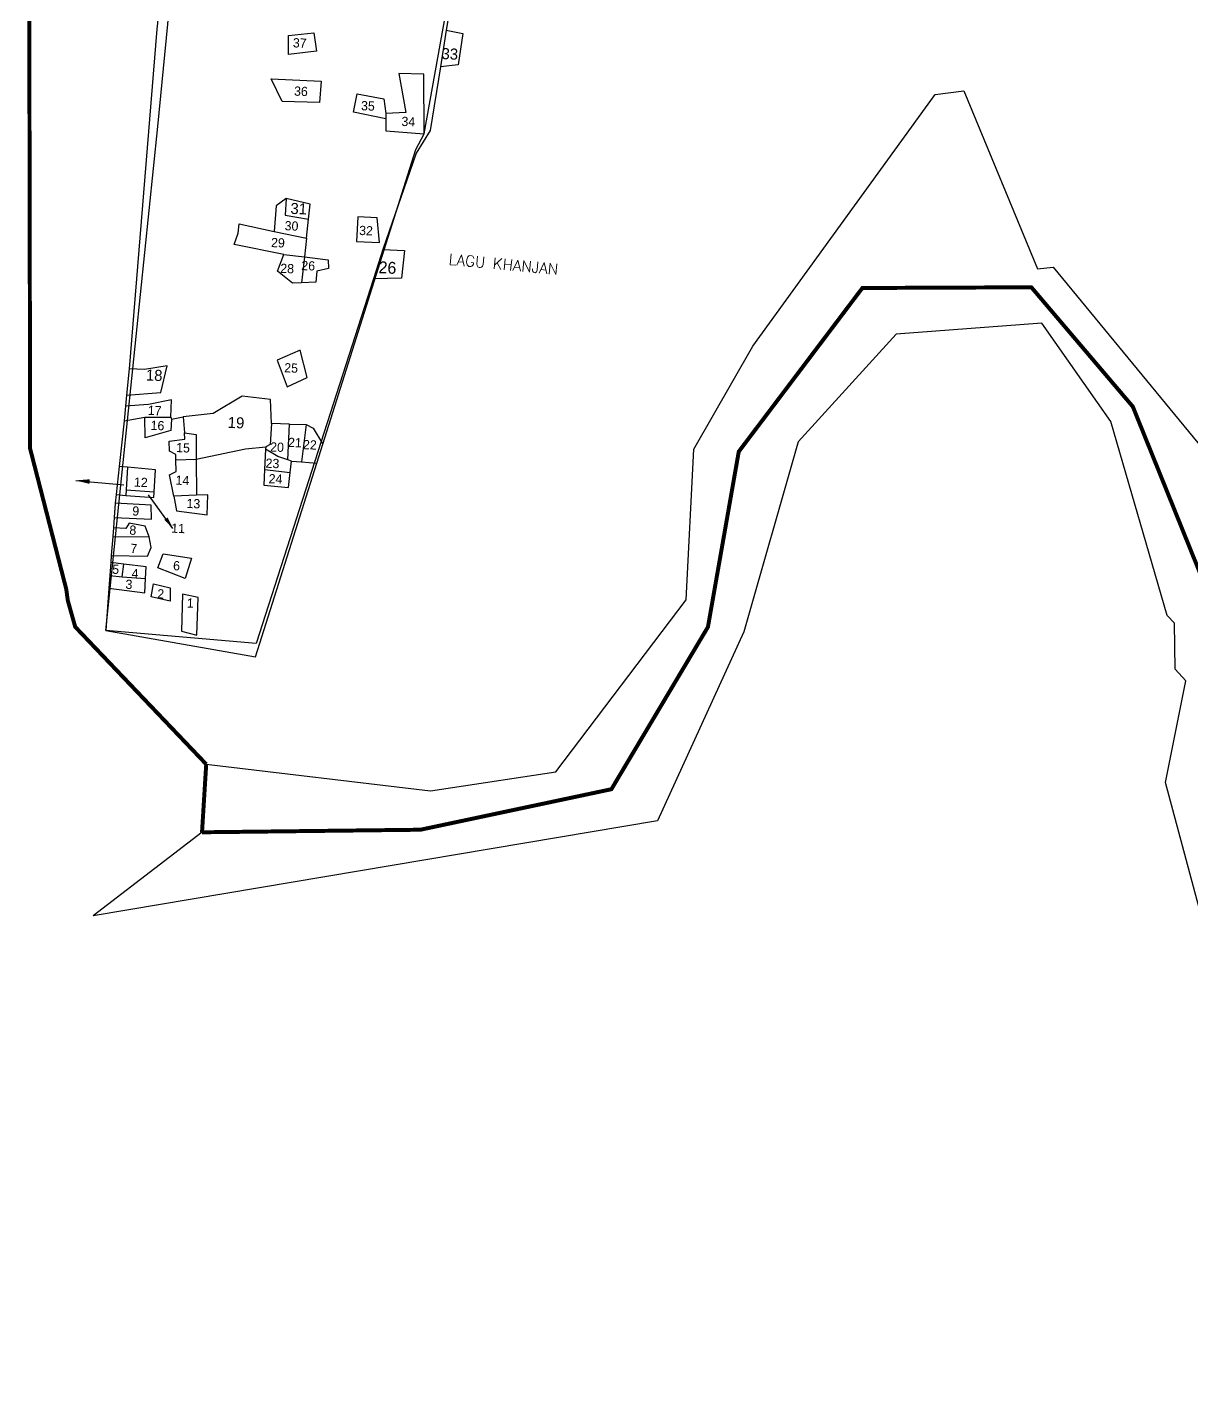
# Model space of a CAD drawing. Header units: metres. Extents: x 256719 to 259444, y 2197864 to 2203614.
# Drawn here: x 257099 to 257836, y 2197864 to 2198723 of the extents above; entities that cross this region are included whole.
import ezdxf

# ---------------------------------------------------------------- set-up
doc = ezdxf.new("R2010")
doc.units = ezdxf.units.M
doc.header["$MEASUREMENT"] = 0
doc.linetypes.add('DASHDOT', pattern=[1, 0.5, -0.25, 0, -0.25])
for name, color, linetype in [('OFF', 1, 'Continuous'), ('POLY_PARCEL', 6, 'Continuous'), ('POLY_WATER', 4, 'Continuous'), ('SYM_ARROW', 1, 'Continuous'), ('TEXT_MAPIN', 7, 'Continuous'), ('TEXT_PARCEL', 7, 'Continuous'), ('V_BOUND_LINE', 7, 'Continuous'), ('V_BOUND_STREAM_LINE', 7, 'DASHDOT')]:
    doc.layers.add(name, color=color, linetype=linetype)
doc.styles.get("Standard").update_dxf_attribs({"font": 'simplex.shx'})
doc.styles.add('TEXT_MAP', font='', dxfattribs={"height": 2.5})
doc.styles.get('TEXT_MAP').set_extended_font_data('Kruti Dev 050')
doc.dimstyles.get("Standard").update_dxf_attribs({"dimtxt": 0.18, "dimasz": 0.18, "dimexe": 0.18, "dimexo": 0.0625, "dimgap": 0.09, "dimtad": 0, "dimtih": 1, "dimtoh": 1, "dimdec": 4, "dimzin": 0, "dimdsep": 46, "dimtxsty": 'Standard', "dimcen": 0.09, "dimadec": 0, "dimazin": 0, "dimtfac": 1, "dimtdec": 4, "dimtofl": 0, "dimtmove": 0, "dimatfit": 3, "dimfxl": 1, "dimtolj": 1, "dimtzin": 0, "dimarcsym": 0})

# ---------------------------------------------------------------- blocks, each defined once
blk = doc.blocks.new('TEXTARROW')
blk.add_leader([(0, 0), (8.64, 0)], dimstyle='Standard', override={"dimtxt": 2.5, "dimasz": 2.5, "dimexe": 1.25, "dimexo": 0.625, "dimgap": 0.625, "dimtad": 1, "dimtih": 0, "dimtoh": 0, "dimzin": 8, "dimcen": 2.5, "dimtofl": 1})

msp = doc.modelspace()

# ---------------------------------------------------------------- linework, layer by layer
at = {"layer": 'OFF'}
msp.add_lwpolyline([(257209.73, 2198213.2), (257140.85, 2198160.3)], dxfattribs=at)
at = {"layer": 'POLY_PARCEL'}
for points in [[(257318.21, 2198563.54), (257243.92, 2198332.61), (257148.78, 2198340.85), (257181.83, 2198659.93), (257216.78, 2199018.49), (257246.59, 2199017.88)], [(257191.55, 2198817.95), (257181.06, 2198721.51), (257163.57, 2198506.61)], [(257350.28, 2198655.27), (257364.2, 2198732.74), (257360.14, 2198734.05), (257360.61, 2198790.14), (257366, 2198799.88)], [(257366.67, 2198735.62), (257364.29, 2198720.79)], [(257364.29, 2198720.79), (257374.73, 2198718.78), (257371.84, 2198698.86), (257360.58, 2198697.68)], [(257364.29, 2198720.79), (257360.58, 2198697.68)], [(257360.58, 2198697.68), (257354.12, 2198657.43), (257345.32, 2198643.01), (257324.16, 2198582.11)], [(257350.28, 2198655.27), (257350.01, 2198693.09), (257334.28, 2198693.51), (257338.74, 2198668.69), (257325.94, 2198668.07)], [(257325.94, 2198664.7), (257305.66, 2198668.91), (257307.97, 2198680.67), (257324.73, 2198677.48), (257325.94, 2198668.07)], [(257325.94, 2198668.07), (257325.94, 2198664.7)], [(257325.94, 2198664.7), (257325.95, 2198657.13)], [(257286.16, 2198458.78), (257345.08, 2198645.43), (257350.28, 2198655.27)], [(257325.95, 2198657.13), (257350.28, 2198655.27)], [(257263.01, 2198614.41), (257256.64, 2198609.64), (257255.29, 2198593.47)], [(257263.01, 2198614.41), (257262.34, 2198603.69), (257277.18, 2198601.22)], [(257277.18, 2198601.22), (257278.18, 2198610.82), (257263.01, 2198614.41)], [(257232.61, 2198592.34), (257233.31, 2198598.26)], [(257233.31, 2198598.26), (257255.29, 2198593.47)], [(257275.92, 2198589.2), (257277.18, 2198601.22)], [(257230.03, 2198585.14), (257232.61, 2198592.34)], [(257255.29, 2198593.47), (257275.92, 2198589.2)], [(257275.92, 2198589.2), (257274.52, 2198577.37)], [(257261.55, 2198578.82), (257230.03, 2198585.14)], [(257324.16, 2198582.11), (257337.8, 2198581.5), (257335.85, 2198564.01), (257318.21, 2198563.54)], [(257324.16, 2198582.11), (257318.21, 2198563.54)], [(257257.46, 2198568.24), (257261.55, 2198578.82)], [(257261.55, 2198578.82), (257274.52, 2198577.37)], [(257274.52, 2198577.37), (257272.74, 2198560.98)], [(257274.52, 2198577.37), (257289.54, 2198575.61)], [(257289.54, 2198575.61), (257289.77, 2198570.12)], [(257266.98, 2198560.77), (257257.46, 2198568.24)], [(257282.38, 2198568.37), (257281.64, 2198561.31)], [(257289.77, 2198570.12), (257282.38, 2198568.37)], [(257272.74, 2198560.98), (257266.98, 2198560.77)], [(257281.64, 2198561.31), (257272.74, 2198560.98)], [(257161.95, 2198489.82), (257183.64, 2198491.61), (257187.75, 2198508.35), (257173.26, 2198506.21), (257163.57, 2198506.61)], [(257163.57, 2198506.61), (257161.95, 2198489.82)], [(257161.95, 2198489.82), (257161.29, 2198482.96)], [(257190.09, 2198476.04), (257190.53, 2198486.99), (257175.78, 2198483.94), (257161.29, 2198482.96)], [(257253.71, 2198471.94), (257252.96, 2198487.06), (257235.21, 2198489.16), (257216.7, 2198478.26), (257197.86, 2198476.06)], [(257161.29, 2198482.96), (257160.39, 2198473.72)], [(257160.39, 2198473.72), (257157.3, 2198444.73)], [(257160.39, 2198473.72), (257173.62, 2198476.02)], [(257173.62, 2198476.02), (257190.09, 2198476.04)], [(257190.49, 2198474.76), (257189.97, 2198467.59), (257173.77, 2198462.76), (257173.62, 2198476.02)], [(257190.09, 2198476.04), (257190.49, 2198474.76)], [(257190.49, 2198474.76), (257197.86, 2198476.06)], [(257197.86, 2198476.06), (257198.72, 2198466.09)], [(257253.71, 2198471.94), (257252.94, 2198458.72), (257250.03, 2198457.14)], [(257265.12, 2198471.48), (257253.71, 2198471.94)], [(257263.94, 2198448.83), (257265.12, 2198471.48)], [(257265.12, 2198471.48), (257275.63, 2198471.27)], [(257275.63, 2198471.27), (257272.6, 2198447.57)], [(257275.63, 2198471.27), (257280.11, 2198469.03), (257286.16, 2198458.78)], [(257193.21, 2198449.03), (257193.13, 2198452.38), (257189.1, 2198454.38), (257188.9, 2198460.78), (257198.78, 2198461.98), (257198.72, 2198466.09)], [(257198.72, 2198466.09), (257205.99, 2198464.88), (257206.07, 2198449.34)], [(257206.07, 2198449.34), (257237.17, 2198455.83), (257250.03, 2198457.14)], [(257249.96, 2198455.75), (257249.3, 2198442.82)], [(257250.03, 2198457.14), (257249.96, 2198455.75)], [(257263.94, 2198448.83), (257257.65, 2198450.99), (257249.96, 2198455.75)], [(257282.4, 2198446.89), (257286.16, 2198458.78)], [(257150.79, 2198367.64), (257148.78, 2198340.85), (257243.66, 2198324.17), (257282.4, 2198446.89)], [(257157.3, 2198444.73), (257155.4, 2198426.89)], [(257162.63, 2198444.24), (257157.3, 2198444.73)], [(257162.63, 2198444.24), (257161.83, 2198429.9)], [(257179.45, 2198428.72), (257180.38, 2198442.62), (257162.63, 2198444.24)], [(257191.82, 2198425.93), (257189.17, 2198439.52), (257193.37, 2198441.63), (257193.21, 2198449.03)], [(257193.21, 2198449.03), (257206.07, 2198449.34)], [(257206.07, 2198449.34), (257206.2, 2198426.56)], [(257266.34, 2198448.01), (257263.94, 2198448.83)], [(257265.56, 2198440.87), (257266.34, 2198448.01)], [(257266.34, 2198448.01), (257272.6, 2198447.57)], [(257272.6, 2198447.57), (257282.4, 2198446.89)], [(257249.3, 2198442.82), (257248.81, 2198432.96), (257264.52, 2198431.4), (257265.56, 2198440.87)], [(257249.3, 2198442.82), (257265.56, 2198440.87)], [(257155.4, 2198426.89), (257154.83, 2198421.5)], [(257155.4, 2198426.89), (257161.63, 2198426.42)], [(257161.83, 2198429.9), (257161.63, 2198426.42)], [(257161.63, 2198426.42), (257179.21, 2198425.07), (257179.45, 2198428.72)], [(257161.83, 2198429.9), (257179.45, 2198428.72)], [(257191.82, 2198425.93), (257193.5, 2198416.72), (257213.05, 2198414.09), (257213.35, 2198426.87), (257206.2, 2198426.56)], [(257206.2, 2198426.56), (257191.82, 2198425.93)], [(257154.14, 2198412.37), (257177.73, 2198411.42), (257177.64, 2198420.34), (257154.83, 2198421.5)], [(257154.83, 2198421.5), (257154.14, 2198412.37)], [(257154.14, 2198412.37), (257153.65, 2198405.82)], [(257176.36, 2198400.17), (257173.66, 2198406.9), (257163.68, 2198408.8), (257161.48, 2198405.46), (257153.65, 2198405.82)], [(257153.24, 2198400.35), (257152.34, 2198388.35)], [(257152.34, 2198388.35), (257175.17, 2198387.87), (257177.46, 2198393.49), (257176.36, 2198400.17)], [(257153.65, 2198405.82), (257153.24, 2198400.35)], [(257153.24, 2198400.35), (257176.36, 2198400.17)], [(257152.01, 2198383.96), (257151.38, 2198375.62)], [(257152.34, 2198388.35), (257152.01, 2198383.96)], [(257160.18, 2198382.98), (257152.01, 2198383.96)], [(257159.29, 2198374.96), (257160.18, 2198382.98)], [(257174.03, 2198373.75), (257174.44, 2198381.28), (257160.18, 2198382.98)], [(257151.38, 2198375.62), (257150.79, 2198367.64)], [(257151.38, 2198375.62), (257159.29, 2198374.96)], [(257159.29, 2198374.96), (257174.03, 2198373.75)], [(257150.79, 2198367.64), (257173.54, 2198364.86), (257174.03, 2198373.75)]]:
    msp.add_lwpolyline(points, dxfattribs=at)
for points in [[(257282.14, 2198707.51), (257264.49, 2198705.49), (257264.53, 2198717.58), (257280.57, 2198719.2)], [(257285.02, 2198688.68), (257284.01, 2198675.04), (257260.53, 2198675.77), (257253.58, 2198689.97)], [(257308.26, 2198602.73), (257307.39, 2198587.11), (257322, 2198586.51), (257320.58, 2198602.11)], [(257271.88, 2198518.41), (257257.21, 2198511.92), (257263.61, 2198495.21), (257276.2, 2198501.09)], [(257181.8, 2198380.64), (257185.13, 2198389.41), (257203.08, 2198386.62), (257199.12, 2198373.76)], [(257189.62, 2198359.52), (257177.62, 2198362.3), (257179.1, 2198370.46), (257189.51, 2198367.98)], [(257207.32, 2198361.77), (257197.35, 2198364), (257196.85, 2198340.49), (257206.35, 2198338.04)]]:
    msp.add_lwpolyline(points, close=True, dxfattribs=at)
at = {"layer": 'POLY_WATER'}
for points in [[(257212.39, 2198256.27), (257354.33, 2198239.38), (257433.57, 2198251.41), (257516.01, 2198360.33), (257520.85, 2198455.67), (257558.16, 2198520.82), (257673.51, 2198680.12), (257691.81, 2198682.43), (257738.25, 2198569.88), (257748.13, 2198570.88), (257842.64, 2198456)], [(258779.94, 2198115.03), (258734.57, 2198017.93), (258703.82, 2197993.71), (258652.77, 2197996.04), (258616.79, 2197943.87), (258584.28, 2197934.94), (258476.99, 2197864.1), (258456.63, 2197879.73), (258357.35, 2197879.68), (258206.16, 2197938.53), (258125.16, 2197996.47), (257858.53, 2198098.6), (257819.39, 2198244.77), (257832.17, 2198308.97), (257825.34, 2198316.49), (257825.08, 2198345.52), (257820.34, 2198350.31), (257784.78, 2198473.23), (257741.05, 2198535.46), (257648.91, 2198528.57), (257586.99, 2198460.38), (257552.44, 2198340.15), (257497.99, 2198220.47), (257140.85, 2198160.3)]]:
    msp.add_lwpolyline(points, dxfattribs=at)
at = {"layer": 'V_BOUND_LINE', "const_width": 2.51}
msp.add_lwpolyline([(257212.39, 2198256.27), (257129.51, 2198343.2), (257124.83, 2198359.85), (257123.82, 2198367.15), (257100.99, 2198455.97), (257100.35, 2198783.34), (257128.22, 2198895.71), (257136.99, 2199032.14), (257192.32, 2199270.69)], dxfattribs=at)
at = {"layer": 'V_BOUND_STREAM_LINE', "ltscale": 10, "const_width": 2.51, "flags": 128}
for points in [[(258779.94, 2198115.03), (258765.26, 2198104.27), (258720.88, 2198013.73), (258694.92, 2198001.81), (258650.78, 2198007.35), (258635.31, 2197980.05), (258609.46, 2197950.08), (258576.39, 2197942.4), (258484.04, 2197879.54), (258466.05, 2197890.89), (258361.69, 2197902.76), (258219.36, 2197957.18), (258130.52, 2198017.57), (257875.23, 2198117.93), (257845.21, 2198234.26), (257849.19, 2198357.24), (257798.62, 2198482.6), (257734.43, 2198558.14), (257627.52, 2198557.69), (257549.32, 2198454.14), (257529.81, 2198343.13), (257468.74, 2198240.46), (257347.93, 2198214.82), (257209.73, 2198213.2)], [(257209.73, 2198213.2), (257212.39, 2198256.27)]]:
    msp.add_lwpolyline(points, dxfattribs=at)

# ---------------------------------------------------------------- block references
at = {"layer": 'SYM_ARROW'}
for p, xscale, yscale, zscale, rotation in [((257129.81, 2198435.94), 3.54262645372695, 3.54262645372695, 3.54262645372695, 354.862049814587), ((257191.37, 2198405.54), 3.042563775600926, 3.042563775600926, 3.042563775600926, 125.9517100322684)]:
    msp.add_blockref('TEXTARROW', p, dxfattribs=dict(at, xscale=xscale, yscale=yscale, zscale=zscale, rotation=rotation))

# ---------------------------------------------------------------- texts
at = {"layer": 'TEXT_MAPIN'}
msp.add_text('LAGU KHANJAN', height=6.9548, rotation=354.62509, dxfattribs=at).set_placement((257365.52, 2198572.55))
at = {"layer": 'TEXT_PARCEL', "style": 'TEXT_MAP'}
for s, height, rotation, p in [('37', 5.842, 357.65397, (257267.12, 2198710.03)), ('33', 7.018, 357.23887, (257361.12, 2198702.62)), ('36', 5.842, 357.65397, (257267.86, 2198679.46)), ('35', 5.842, 357.65397, (257310.25, 2198670.21)), ('34', 5.842, 357.65397, (257335.79, 2198660.27)), ('31', 7.01, 357.65397, (257265.58, 2198604.6)), ('30', 5.842, 357.65397, (257261.92, 2198594.24)), ('29', 5.842, 357.65397, (257253.32, 2198583.6)), ('32', 5.842, 357.65397, (257309.04, 2198591.26)), ('28', 5.842, 357.65397, (257259.15, 2198567.27)), ('26', 5.842, 357.65397, (257272.47, 2198569.06)), ('26', 7.52, 357.23887, (257321.32, 2198567.11)), ('18', 7.01, 357.65397, (257174.14, 2198499.18)), ('25', 5.842, 357.65397, (257261.65, 2198504.34)), ('17', 5.842, 357.65397, (257175.33, 2198477.39)), ('16', 5.842, 357.65397, (257177.09, 2198467.92)), ('19', 7.01, 357.65397, (257225.92, 2198469.16)), ('20', 5.842, 357.65397, (257252.74, 2198454.26)), ('21', 5.842, 357.65397, (257264.06, 2198457.12)), ('22', 5.842, 357.65397, (257273.52, 2198455.73)), ('15', 5.842, 357.65397, (257193.27, 2198453.86)), ('23', 5.842, 357.65397, (257249.84, 2198443.95)), ('12', 5.842, 357.65397, (257166.6, 2198431.98)), ('14', 5.842, 357.65397, (257192.88, 2198433.23)), ('24', 5.842, 357.65397, (257251.79, 2198434.13)), ('9', 5.84, 357.65397, (257165.54, 2198413.72)), ('13', 5.842, 357.65397, (257199.82, 2198418.49)), ('11', 5.842, 357.65397, (257190.16, 2198402.84)), ('8', 5.84, 357.65397, (257163.67, 2198401.6)), ('7', 5.84, 357.65397, (257164.3, 2198390)), ('6', 5.84, 357.65397, (257191.34, 2198379.08)), ('5', 5.84, 357.65397, (257152.82, 2198376.81)), ('4', 5.84, 357.65397, (257165.09, 2198374.18)), ('3', 5.84, 357.65397, (257161.22, 2198367.31)), ('2', 5.84, 357.65397, (257181.34, 2198361.28)), ('1', 5.84, 357.65397, (257200.01, 2198355.48))]:
    msp.add_text(s, height=height, rotation=rotation, dxfattribs=at).set_placement(p)

doc.saveas('drawing.dxf')
